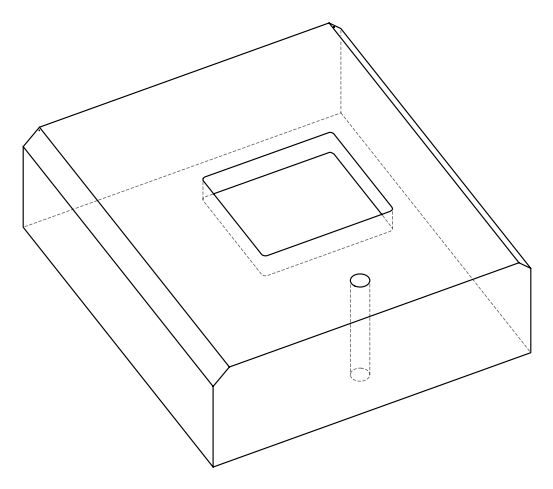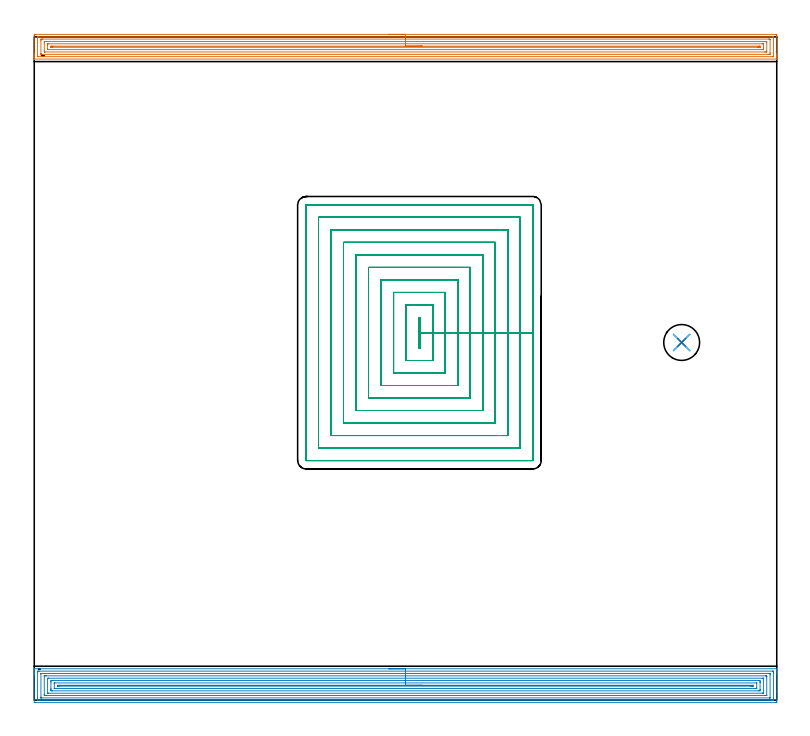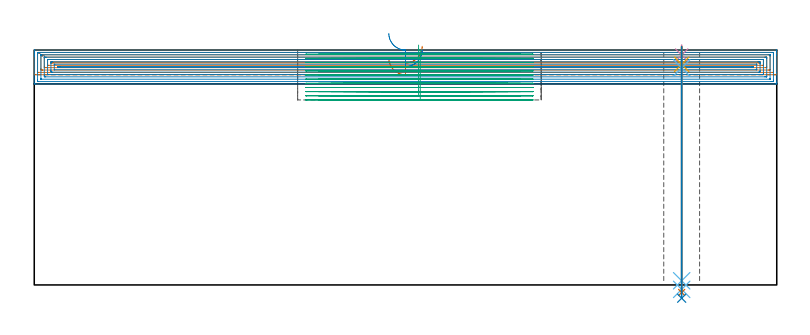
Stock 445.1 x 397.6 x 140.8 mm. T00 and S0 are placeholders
(PLAN: 8 operations, 6 tool changes, 129 min)
(1 AREA_MILL | FG_CHAMFER_SURFACE | UGT0205_001 | 21.57 min | 48743 mm3)
(2 AREA_MILL_1 | FG_CHAMFER_SURFACE_1 | UGT0205_001 | 28.71 min | 91710 mm3)
(3 MILL_RECTANGULAR_POCKET | POCKET_RECTANGULAR_STRAIGHT | NXT0201_013 | Follow Part, ap 2.5, ae 75% | 76.8 min | 712375 mm3)
(4 SPOT_DRILL | STEP1HOLE | NXT0321_9005460120000 | 0.05 min | 127 mm3)
(5 DRILL_BLIND_HOLE_INTO_CENTER | STEP1HOLE | UGT0301_180 | 0.04 min | 168 mm3)
(6 GUN_DRILL_THROUGH_HOLE | STEP1HOLE | UGT0307_001 | 0.62 min | 2556 mm3)
(7 SPADE_DRILL_TO_ENLARGE_THROUGH_HOLE | STEP1HOLE | UGT0306_004 | 0.59 min | 17214 mm3)
(8 DRILL_TO_ENLARGE_THROUGH_HOLE | STEP1HOLE | UGT0301_052 | 0.6 min | 30919 mm3)
(TOOL UGT0205_001 | Chamfer Mill 20 x 3 x 45 deg. | D20 FL50 Z2)
(TOOL NXT0201_013 | ENDMILL 10mm | D10 FL30 Z4)
(TOOL NXT0321_9005460120000 | NC Spot Drill, 142deg, 12mm, Carbide, Uncoated | D12 PA142 FL30 Z2)
(TOOL UGT0301_180 | Twist Drill 5.7 mm | D5.7 PA118 FL55 Z2)
(TOOL UGT0307_001 | Gun Drill 5 mm | D5 PA130 FL24 Z1)
(TOOL UGT0306_004 | Spade Drill 13.5mm | D13.5 PA132 FL10 Z2)
(TOOL UGT0301_052 | Twist Drill 21.5 mm | D21.5 PA118 FL150 Z2)
(OP 1 AREA_MILL)
G17 G21 G94 G90
T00 M6
G54
G17 G0 G90 X212.55 Y399.1 S1061 M3
G43 Z150.8 H0
Z136.
G94 G1 X212.588 Z135.129 F250.
X212.702 Z134.264
X212.891 Z133.412
X213.153 Z132.58
X213.487 Z131.774
X213.89 Z131.
X214.359 Z130.264
X214.89 Z129.572
X215.479 Z128.929
X216.122 Z128.34
X216.814 Z127.809
X217.55 Z127.34
X218.324 Z126.937
X219.13 Z126.603
X219.962 Z126.341
X220.814 Z126.152
X221.678 Z126.038
X222.55 Z126.
X444.486 Y399.099 Z126.001
X444.875 Y399.097 Z126.002
X445.09 Y399.092 Z126.005
X445.095 Y398.714 Z126.383
X445.1 Y398.111 Z126.987
Y387.316 Z137.778
Y386.769 Z138.328
Y386.439 Z138.657
Y385.892 Z139.204
Y385.563 Z139.532
Y384.903 Z140.196
Y384.59 Z140.509
X445.098 Y384.443 Z140.649
X445.09 Y384.302 Z140.788
X444.932 Y384.3 Z140.8
X0.168
X0.01 Y384.302 Z140.788
X0.002 Y384.443 Z140.649
X0. Y384.59 Z140.509
Y384.903 Z140.196
Y385.563 Z139.532
Y386.769 Z138.328
Y387.316 Z137.778
Y398.441 Z126.657
X0.003 Y398.714 Z126.383
X0.01 Y399.092 Z126.005
X0.225 Y399.097 Z126.002
X0.615 Y399.1 Z126.
X222.55
Y397.686 Z127.414
X442.699 Y397.685 Z127.415
X442.855 Y397.684 Z127.416
X443.051 Y397.68 Z127.42
X443.091 Y397.678 Z127.422
X443.095 Y397.65 Z127.45
X443.098 Y397.619 Z127.481
X443.1 Y397.444 Z127.656
X443.099 Y385.915 Z139.185
X443.096 Y385.81 Z139.29
X443.09 Y385.741 Z139.359
X443.083 Y385.72 Z139.38
X443.067 Y385.719 Z139.381
X442.699 Y385.715 Z139.385
X442.545 Y385.714 Z139.386
X2.401 Y385.715 Z139.385
X2.245
X2.049 Y385.72 Z139.38
X2.01 Y385.722 Z139.378
X2.005 Y385.75 Z139.35
X2.002 Y385.781 Z139.319
X2. Y385.956 Z139.144
X2.001 Y397.485 Z127.615
X2.004 Y397.59 Z127.51
X2.01 Y397.659 Z127.441
X2.017 Y397.679 Z127.421
X2.033 Y397.681 Z127.419
X2.401 Y397.685 Z127.415
X2.555 Y397.686 Z127.414
X222.55
Y396.271 Z128.829
X440.02
X440.725 Y396.269 Z128.831
X440.913 Y396.266 Z128.834
X441.09 Y396.26 Z128.84
X441.095 Y396.084 Z129.016
X441.099 Y395.902 Z129.198
X441.1 Y388.01 Z137.09
X441.095 Y387.316 Z137.784
X441.093 Y387.14 Z137.96
X440.913 Y387.135 Z137.965
X440.21 Y387.129 Z137.971
X440.02
X5.08
X4.376 Y387.131 Z137.969
X4.187 Y387.134 Z137.966
X4.01 Y387.139 Z137.961
X4.005 Y387.316 Z137.784
X4.001 Y387.498 Z137.602
X4. Y395.39 Z129.71
X4.005 Y396.084 Z129.016
X4.007 Y396.26 Z128.84
X4.187 Y396.264 Z128.836
X4.89 Y396.27 Z128.83
X5.08 Y396.271 Z128.829
X222.55
Y394.857 Z130.243
X438.591
X438.962 Y394.853 Z130.247
X439.029 Y394.851 Z130.249
X439.09 Y394.846 Z130.254
X439.093 Y394.753 Z130.347
X439.1 Y394.357 Z130.743
X439.099 Y389.07 Z136.03
X439.09 Y388.645 Z136.455
X439.083 Y388.549 Z136.551
X438.949 Y388.547 Z136.553
X438.769 Y388.544 Z136.556
X438.234 Y388.543 Z136.557
X437.878
X6.509
X6.138 Y388.546 Z136.554
X6.071 Y388.549 Z136.551
X6.01 Y388.554 Z136.546
X6.008 Y388.647 Z136.453
X6. Y389.043 Z136.057
X6.001 Y394.33 Z130.77
X6.01 Y394.755 Z130.345
X6.017 Y394.85 Z130.25
X6.151 Y394.853 Z130.247
X6.331 Y394.856 Z130.244
X6.866 Y394.857 Z130.243
X7.223
X222.55
Y393.443 Z131.657
X436.458
X436.89 Y393.436 Z131.664
X437.09 Y393.43 Z131.67
X437.093 Y393.314 Z131.786
X437.099 Y392.814 Z132.286
X437.1 Y390.823 Z134.277
X437.097 Y390.186 Z134.914
X437.09 Y389.976 Z135.124
X436.888 Y389.964 Z135.136
X436.437 Y389.957 Z135.143
X8.642
X8.21 Y389.964 Z135.136
X8.01 Y389.97 Z135.13
X8.007 Y390.086 Z135.014
X8.001 Y390.586 Z134.514
X8. Y392.577 Z132.523
X8.003 Y393.214 Z131.886
X8.01 Y393.424 Z131.676
X8.212 Y393.436 Z131.664
X8.663 Y393.443 Z131.657
X222.55
Y392.029 Z133.071
X434.327 Y392.028 Z133.072
X434.661 Y392.027 Z133.073
X434.996 Y392.024 Z133.076
X435.083 Y392.022 Z133.078
X435.09 Y391.958 Z133.142
X435.095 Y391.843 Z133.257
X435.097 Y391.7 Z133.4
X435.093 Y391.485 Z133.615
X435.09 Y391.384 Z133.716
X434.99 Y391.378 Z133.722
X434.661 Y391.375 Z133.725
X434.103 Y391.372 Z133.728
X433.768 Y391.371 Z133.729
X10.773
X10.439 Y391.373 Z133.727
X10.104 Y391.376 Z133.724
X10.017 Y391.378 Z133.722
X10.01 Y391.442 Z133.658
X10.005 Y391.556 Z133.544
X10.003 Y391.7 Z133.4
X10.007 Y391.915 Z133.185
X10.01 Y392.016 Z133.084
X10.11 Y392.022 Z133.078
X10.439 Y392.025 Z133.075
X10.997 Y392.028 Z133.072
X11.332 Y392.029 Z133.071
X222.55
X223.422 Z133.109
X224.287 Z133.223
X225.138 Z133.412
X225.97 Z133.674
X226.776 Z134.008
X227.55 Z134.411
X228.286 Z134.88
X228.978 Z135.411
X229.621 Z136.
X230.21 Z136.643
X230.742 Z137.335
X231.21 Z138.071
X231.613 Z138.845
X231.947 Z139.651
X232.209 Z140.483
X232.398 Z141.335
X232.512 Z142.2
X232.55 Z143.071
G0 Z150.8
M5
M2
(OP 2 AREA_MILL_1)
G17 G21 G94 G90
T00 M6
G54
G17 G0 G90 X212.55 Y18.8 S1061 M3
G43 Z150.8 H0
G94 G1 X212.588 Z149.928 F250.
X212.702 Z149.063
X212.891 Z148.212
X213.153 Z147.38
X213.487 Z146.574
X213.89 Z145.8
X214.358 Z145.064
X214.89 Z144.372
X215.479 Z143.729
X216.122 Z143.139
X216.814 Z142.608
X217.55 Z142.14
X218.324 Z141.737
X219.13 Z141.403
X219.962 Z141.141
X220.814 Z140.952
X221.678 Z140.838
X222.55 Z140.8
X444.932
X445.092 Y18.797 Z140.788
X445.095 Y18.795 Z140.786
X445.1 Y18.459 Z140.459
Y18.129 Z140.128
Y17.465 Z139.46
Y16.252 Z138.249
Y15.702 Z137.697
Y5.261 Z127.259
Y-0.441 Z121.556
X445.096 Y-1.047 Z120.95
X445.09 Y-1.492 Z120.506
X444.94 Y-1.496 Z120.502
X444.486 Y-1.5 Z120.5
X0.614
X0.176 Y-1.496 Z120.502
X0.01 Y-1.492 Z120.506
X0. Y-1.322 Z120.675
Y15.096 Z137.091
Y15.702 Z137.697
Y16.252 Z138.249
Y16.584 Z138.58
Y17.134 Z139.13
Y17.465 Z139.46
Y18.129 Z140.128
Y18.459 Z140.459
X0.005 Y18.795 Z140.786
X0.008 Y18.797 Z140.788
X0.168 Y18.8 Z140.8
X222.55
Y17.386 Z139.386
X442.699 Y17.385 Z139.385
X442.781
X443.068 Y17.379 Z139.379
X443.09 Y17.285 Z139.285
X443.097 Y17.073 Z139.073
X443.099 Y16.584 Z138.584
X443.1 Y16.188 Z138.188
X443.099 Y0.716 Z122.716
X443.098 Y0.323 Z122.323
X443.09 Y-0.068 Z121.932
X442.699 Y-0.083 Z121.917
X442.617 Y-0.084 Z121.916
X441.806 Y-0.086 Z121.914
X2.401 Y-0.085 Z121.915
X2.319
X2.032 Y-0.079 Z121.921
X2.01 Y0.014 Z122.014
X2.003 Y0.227 Z122.227
X2.001 Y0.716 Z122.716
X2. Y1.111 Z123.111
X2.001 Y16.584 Z138.584
X2.002 Y16.977 Z138.977
X2.01 Y17.368 Z139.368
X2.401 Y17.383 Z139.383
X2.483 Y17.384 Z139.384
X3.294 Y17.386 Z139.386
X222.55
Y15.971 Z137.971
X440.913
X441.004 Y15.97 Z137.97
X441.075 Y15.967 Z137.967
X441.09 Y15.965 Z137.965
X441.093 Y15.939 Z137.939
X441.097 Y15.887 Z137.887
X441.099 Y15.702 Z137.702
X441.1 Y15.518 Z137.518
Y1.598 Z123.598
X441.099 Y1.414 Z123.414
X441.093 Y1.352 Z123.352
X441.09 Y1.335 Z123.335
X441.082 Y1.333 Z123.333
X441.049 Y1.331 Z123.331
X440.913 Y1.329 Z123.329
X4.187
X4.096 Y1.33 Z123.33
X4.025 Y1.333 Z123.333
X4.01 Y1.335 Z123.335
X4.007 Y1.361 Z123.361
X4.003 Y1.413 Z123.413
X4.001 Y1.598 Z123.598
X4. Y1.782 Z123.782
Y15.702 Z137.702
X4.001 Y15.885 Z137.885
X4.007 Y15.948 Z137.948
X4.01 Y15.965 Z137.965
X4.018 Y15.967 Z137.967
X4.051 Y15.969 Z137.969
X4.187 Y15.971 Z137.971
X222.55
Y14.557 Z136.557
X438.234
X438.502 Y14.556 Z136.556
X438.973 Y14.552 Z136.552
X439.076 Y14.55 Z136.55
X439.09 Y14.37 Z136.37
X439.1 Y13.966 Z135.966
Y13.939 Z135.939
X439.099 Y2.933 Z124.933
X439.097 Y2.826 Z124.826
X439.093 Y2.773 Z124.773
X439.091 Y2.752 Z124.752
X439.067 Y2.75 Z124.75
X438.857 Y2.746 Z124.746
X438.234 Y2.743 Z124.743
X437.967
X6.866
X6.598 Y2.744 Z124.744
X6.127 Y2.748 Z124.748
X6.024 Y2.749 Z124.749
X6.01 Y2.93 Z124.93
X6. Y3.334 Z125.334
Y3.361 Z125.361
X6.001 Y14.367 Z136.367
X6.003 Y14.474 Z136.474
X6.007 Y14.527 Z136.527
X6.009 Y14.548 Z136.548
X6.033 Y14.55 Z136.55
X6.243 Y14.554 Z136.554
X6.866 Y14.557 Z136.557
X7.133
X222.55
Y13.143 Z135.143
X436.534
X436.707 Y13.142 Z135.142
X437.052 Y13.136 Z135.136
X437.092 Y13.131 Z135.131
X437.096 Y13.124 Z135.124
X437.099 Y13.101 Z135.101
Y4.481 Z126.481
X437.094 Y4.242 Z126.242
X437.09 Y4.169 Z126.169
X436.793 Y4.16 Z126.16
X436.621 Y4.157 Z126.157
X436.534
X8.566
X8.393 Y4.158 Z126.158
X8.048 Y4.164 Z126.164
X8.008 Y4.169 Z126.169
X8.004 Y4.176 Z126.176
X8.001 Y4.199 Z126.199
Y12.819 Z134.819
X8.006 Y13.058 Z135.058
X8.01 Y13.131 Z135.131
X8.307 Y13.139 Z135.139
X8.479 Y13.142 Z135.142
X8.566 Y13.143 Z135.143
X222.55
Y11.729 Z133.729
X434.222
X434.661 Y11.726 Z133.726
X435.09 Y11.72 Z133.72
X435.097 Y11.295 Z133.295
X435.1 Y10.862 Z132.862
Y10.413 Z132.413
Y6.454 Z128.454
X435.098 Y6.005 Z128.005
X435.093 Y5.579 Z127.579
X434.661 Y5.574 Z127.574
X434.208 Y5.571 Z127.571
X10.878
X10.439 Y5.574 Z127.574
X10.01 Y5.579 Z127.579
X10.003 Y6.005 Z128.005
X10. Y6.438 Z128.438
Y6.887 Z128.887
Y10.846 Z132.846
X10.002 Y11.295 Z133.295
X10.007 Y11.72 Z133.72
X10.439 Y11.726 Z133.726
X10.892 Y11.729 Z133.729
X222.55
Y10.315 Z132.315
X432.875 Y10.314 Z132.314
X432.977 Y10.313 Z132.313
X433.06 Y10.308 Z132.308
X433.091 Y10.305 Z132.305
X433.095 Y10.288 Z132.288
X433.098 Y10.267 Z132.267
X433.1 Y10.191 Z132.191
Y7.325 Z129.325
X433.098 Y7.177 Z129.177
X433.093 Y7.059 Z129.059
X433.088 Y6.991 Z128.991
X433.072 Y6.99 Z128.99
X432.875 Y6.986 Z128.986
X432.775 Y6.985 Z128.985
X12.225 Y6.986 Z128.986
X12.123 Y6.987 Z128.987
X12.04 Y6.992 Z128.992
X12.009 Y6.995 Z128.995
X12.005 Y7.012 Z129.012
X12.002 Y7.033 Z129.033
X12. Y7.109 Z129.109
Y9.975 Z131.975
X12.002 Y10.123 Z132.123
X12.007 Y10.241 Z132.241
X12.012 Y10.308 Z132.308
X12.028 Y10.31 Z132.31
X12.225 Y10.314 Z132.314
X12.325
X222.55 Y10.315 Z132.315
Y8.9 Z130.9
X430.196
X430.838 Y8.897 Z130.897
X431.089 Y8.893 Z130.893
X431.099 Y8.65 Z130.65
X431.1 Y8.639 Z130.639
X431.089 Y8.407 Z130.407
X430.448 Y8.401 Z130.401
X430.196 Y8.4 Z130.4
X429.557 Y8.399 Z130.399
X14.904 Y8.4 Z130.4
X14.262 Y8.403 Z130.403
X14.011 Y8.407 Z130.407
X14.001 Y8.65 Z130.65
X14. Y8.66 Z130.66
X14.011 Y8.893 Z130.893
X14.652 Y8.899 Z130.899
X14.904 Y8.9 Z130.9
X15.543
X222.55
X223.422 Z130.938
X224.286 Z131.052
X225.138 Z131.241
X225.97 Z131.503
X226.776 Z131.837
X227.55 Z132.24
X228.286 Z132.709
X228.978 Z133.24
X229.621 Z133.829
X230.21 Z134.473
X230.742 Z135.165
X231.21 Z135.9
X231.613 Z136.674
X231.947 Z137.48
X232.209 Z138.312
X232.398 Z139.164
X232.512 Z140.029
X232.55 Z140.9
G0 Z150.8
M5
M2
(OP 3 MILL_RECTANGULAR_POCKET)
G17 G21 G94 G90
T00 M6
G54
G17 G0 G90 X230.4 Y221.445 S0 M3
G43 Z150.8 H0
Z143.8
G94 G1 Y211.1 Z141.028 F250.
X231.4 Z140.76
Y220.25 Z138.308
Y229.4 F500.
X230.4
Y211.1
X231.4
Y220.25
X238.9
Y236.9
X222.9
Y203.6
X238.9
Y220.25
X246.4
Y244.4
X215.4
Y196.1
X246.4
Y220.25
X253.9
Y251.9
X207.9
Y188.6
X253.9
Y220.25
X261.4
Y259.4
X200.4
Y181.1
X261.4
Y220.25
X268.9
Y266.9
X192.9
Y173.6
X268.9
Y220.25
X276.4
Y274.4
X185.4
Y166.1
X276.4
Y220.25
X283.9
Y281.9
X177.9
Y158.6
X283.9
Y220.25
X291.4
Y289.4
X170.4
Y151.1
X291.4
Y220.25
X298.9
Y296.8
X298.895 Y296.855
X298.855 Y296.895
X298.8 Y296.9
X163.
X162.945 Y296.895
X162.905 Y296.855
X162.9 Y296.8
Y143.7
X162.905 Y143.645
X162.945 Y143.605
X163. Y143.6
X298.8
X298.855 Y143.605
X298.895 Y143.645
X298.9 Y143.7
Y220.25
Y221.25
G0 X230.4 Y221.445 Z141.308
G1 Y211.1 Z138.536 F250.
X231.4 Z138.268
Y220.25 Z135.817
Y229.4 F500.
X230.4
Y211.1
X231.4
Y220.25
X238.9
Y236.9
X222.9
Y203.6
X238.9
Y220.25
X246.4
Y244.4
X215.4
Y196.1
X246.4
Y220.25
X253.9
Y251.9
X207.9
Y188.6
X253.9
Y220.25
X261.4
Y259.4
X200.4
Y181.1
X261.4
Y220.25
X268.9
Y266.9
X192.9
Y173.6
X268.9
Y220.25
X276.4
Y274.4
X185.4
Y166.1
X276.4
Y220.25
X283.9
Y281.9
X177.9
Y158.6
X283.9
Y220.25
X291.4
Y289.4
X170.4
Y151.1
X291.4
Y220.25
X298.9
Y296.8
X298.895 Y296.855
X298.855 Y296.895
X298.8 Y296.9
X163.
X162.945 Y296.895
X162.905 Y296.855
X162.9 Y296.8
Y143.7
X162.905 Y143.645
X162.945 Y143.605
X163. Y143.6
X298.8
X298.855 Y143.605
X298.895 Y143.645
X298.9 Y143.7
Y220.25
Y221.25
G0 X230.4 Y221.445 Z138.817
G1 Y211.1 Z136.045 F250.
X231.4 Z135.777
Y220.25 Z133.325
Y229.4 F500.
X230.4
Y211.1
X231.4
Y220.25
X238.9
Y236.9
X222.9
Y203.6
X238.9
Y220.25
X246.4
Y244.4
X215.4
Y196.1
X246.4
Y220.25
X253.9
Y251.9
X207.9
Y188.6
X253.9
Y220.25
X261.4
Y259.4
X200.4
Y181.1
X261.4
Y220.25
X268.9
Y266.9
X192.9
Y173.6
X268.9
Y220.25
X276.4
Y274.4
X185.4
Y166.1
X276.4
Y220.25
X283.9
Y281.9
X177.9
Y158.6
X283.9
Y220.25
X291.4
Y289.4
X170.4
Y151.1
X291.4
Y220.25
X298.9
Y296.8
X298.895 Y296.855
X298.855 Y296.895
X298.8 Y296.9
X163.
X162.945 Y296.895
X162.905 Y296.855
X162.9 Y296.8
Y143.7
X162.905 Y143.645
X162.945 Y143.605
X163. Y143.6
X298.8
X298.855 Y143.605
X298.895 Y143.645
X298.9 Y143.7
Y220.25
Y221.25
G0 X230.4 Y221.445 Z136.325
G1 Y211.1 Z133.553 F250.
X231.4 Z133.285
Y220.25 Z130.833
Y229.4 F500.
X230.4
Y211.1
X231.4
Y220.25
X238.9
Y236.9
X222.9
Y203.6
X238.9
Y220.25
X246.4
Y244.4
X215.4
Y196.1
X246.4
Y220.25
X253.9
Y251.9
X207.9
Y188.6
X253.9
Y220.25
X261.4
Y259.4
X200.4
Y181.1
X261.4
Y220.25
X268.9
Y266.9
X192.9
Y173.6
X268.9
Y220.25
X276.4
Y274.4
X185.4
Y166.1
X276.4
Y220.25
X283.9
Y281.9
X177.9
Y158.6
X283.9
Y220.25
X291.4
Y289.4
X170.4
Y151.1
X291.4
Y220.25
X298.9
Y296.8
X298.895 Y296.855
X298.855 Y296.895
X298.8 Y296.9
X163.
X162.945 Y296.895
X162.905 Y296.855
X162.9 Y296.8
Y143.7
X162.905 Y143.645
X162.945 Y143.605
X163. Y143.6
X298.8
X298.855 Y143.605
X298.895 Y143.645
X298.9 Y143.7
Y220.25
Y221.25
G0 X230.4 Y221.445 Z133.833
G1 Y211.1 Z131.061 F250.
X231.4 Z130.793
Y220.25 Z128.342
Y229.4 F500.
X230.4
Y211.1
X231.4
Y220.25
X238.9
Y236.9
X222.9
Y203.6
X238.9
Y220.25
X246.4
Y244.4
X215.4
Y196.1
X246.4
Y220.25
X253.9
Y251.9
X207.9
Y188.6
X253.9
Y220.25
X261.4
Y259.4
X200.4
Y181.1
X261.4
Y220.25
X268.9
Y266.9
X192.9
Y173.6
X268.9
Y220.25
X276.4
Y274.4
X185.4
Y166.1
X276.4
Y220.25
X283.9
Y281.9
X177.9
Y158.6
X283.9
Y220.25
X291.4
Y289.4
X170.4
Y151.1
X291.4
Y220.25
X298.9
Y296.8
X298.895 Y296.855
X298.855 Y296.895
X298.8 Y296.9
X163.
X162.945 Y296.895
X162.905 Y296.855
X162.9 Y296.8
Y143.7
X162.905 Y143.645
X162.945 Y143.605
X163. Y143.6
X298.8
X298.855 Y143.605
X298.895 Y143.645
X298.9 Y143.7
Y220.25
Y221.25
G0 X230.4 Y221.445 Z131.342
G1 Y211.1 Z128.57 F250.
X231.4 Z128.302
Y220.25 Z125.85
Y229.4 F500.
X230.4
Y211.1
X231.4
Y220.25
X238.9
Y236.9
X222.9
Y203.6
X238.9
Y220.25
X246.4
Y244.4
X215.4
Y196.1
X246.4
Y220.25
X253.9
Y251.9
X207.9
Y188.6
X253.9
Y220.25
X261.4
Y259.4
X200.4
Y181.1
X261.4
Y220.25
X268.9
Y266.9
X192.9
Y173.6
X268.9
Y220.25
X276.4
Y274.4
X185.4
Y166.1
X276.4
Y220.25
X283.9
Y281.9
X177.9
Y158.6
X283.9
Y220.25
X291.4
Y289.4
X170.4
Y151.1
X291.4
Y220.25
X298.9
Y296.8
X298.895 Y296.855
X298.855 Y296.895
X298.8 Y296.9
X163.
X162.945 Y296.895
X162.905 Y296.855
X162.9 Y296.8
Y143.7
X162.905 Y143.645
X162.945 Y143.605
X163. Y143.6
X298.8
X298.855 Y143.605
X298.895 Y143.645
X298.9 Y143.7
Y220.25
Y221.25
G0 X230.4 Y221.445 Z128.85
G1 Y211.1 Z126.078 F250.
X231.4 Z125.81
Y220.25 Z123.358
Y229.4 F500.
X230.4
Y211.1
X231.4
Y220.25
X238.9
Y236.9
X222.9
Y203.6
X238.9
Y220.25
X246.4
Y244.4
X215.4
Y196.1
X246.4
Y220.25
X253.9
Y251.9
X207.9
Y188.6
X253.9
Y220.25
X261.4
Y259.4
X200.4
Y181.1
X261.4
Y220.25
X268.9
Y266.9
X192.9
Y173.6
X268.9
Y220.25
X276.4
Y274.4
X185.4
Y166.1
X276.4
Y220.25
X283.9
Y281.9
X177.9
Y158.6
X283.9
Y220.25
X291.4
Y289.4
X170.4
Y151.1
X291.4
Y220.25
X298.9
Y296.8
X298.895 Y296.855
X298.855 Y296.895
X298.8 Y296.9
X163.
X162.945 Y296.895
X162.905 Y296.855
X162.9 Y296.8
Y143.7
X162.905 Y143.645
X162.945 Y143.605
X163. Y143.6
X298.8
X298.855 Y143.605
X298.895 Y143.645
X298.9 Y143.7
Y220.25
Y221.25
G0 X230.4 Y221.445 Z126.358
G1 Y211.1 Z123.586 F250.
X231.4 Z123.318
Y220.25 Z120.867
Y229.4 F500.
X230.4
Y211.1
X231.4
Y220.25
X238.9
Y236.9
X222.9
Y203.6
X238.9
Y220.25
X246.4
Y244.4
X215.4
Y196.1
X246.4
Y220.25
X253.9
Y251.9
X207.9
Y188.6
X253.9
Y220.25
X261.4
Y259.4
X200.4
Y181.1
X261.4
Y220.25
X268.9
Y266.9
X192.9
Y173.6
X268.9
Y220.25
X276.4
Y274.4
X185.4
Y166.1
X276.4
Y220.25
X283.9
Y281.9
X177.9
Y158.6
X283.9
Y220.25
X291.4
Y289.4
X170.4
Y151.1
X291.4
Y220.25
X298.9
Y296.8
X298.895 Y296.855
X298.855 Y296.895
X298.8 Y296.9
X163.
X162.945 Y296.895
X162.905 Y296.855
X162.9 Y296.8
Y143.7
X162.905 Y143.645
X162.945 Y143.605
X163. Y143.6
X298.8
X298.855 Y143.605
X298.895 Y143.645
X298.9 Y143.7
Y220.25
Y221.25
G0 X230.4 Y221.445 Z123.867
G1 Y211.1 Z121.095 F250.
X231.4 Z120.827
Y220.25 Z118.375
Y229.4 F500.
X230.4
Y211.1
X231.4
Y220.25
X238.9
Y236.9
X222.9
Y203.6
X238.9
Y220.25
X246.4
Y244.4
X215.4
Y196.1
X246.4
Y220.25
X253.9
Y251.9
X207.9
Y188.6
X253.9
Y220.25
X261.4
Y259.4
X200.4
Y181.1
X261.4
Y220.25
X268.9
Y266.9
X192.9
Y173.6
X268.9
Y220.25
X276.4
Y274.4
X185.4
Y166.1
X276.4
Y220.25
X283.9
Y281.9
X177.9
Y158.6
X283.9
Y220.25
X291.4
Y289.4
X170.4
Y151.1
X291.4
Y220.25
X298.9
Y296.8
X298.895 Y296.855
X298.855 Y296.895
X298.8 Y296.9
X163.
X162.945 Y296.895
X162.905 Y296.855
X162.9 Y296.8
Y143.7
X162.905 Y143.645
X162.945 Y143.605
X163. Y143.6
X298.8
X298.855 Y143.605
X298.895 Y143.645
X298.9 Y143.7
Y220.25
Y221.25
G0 X230.4 Y221.445 Z121.375
G1 Y211.1 Z118.603 F250.
X231.4 Z118.335
Y220.25 Z115.883
Y229.4 F500.
X230.4
Y211.1
X231.4
Y220.25
X238.9
Y236.9
X222.9
Y203.6
X238.9
Y220.25
X246.4
Y244.4
X215.4
Y196.1
X246.4
Y220.25
X253.9
Y251.9
X207.9
Y188.6
X253.9
Y220.25
X261.4
Y259.4
X200.4
Y181.1
X261.4
Y220.25
X268.9
Y266.9
X192.9
Y173.6
X268.9
Y220.25
X276.4
Y274.4
X185.4
Y166.1
X276.4
Y220.25
X283.9
Y281.9
X177.9
Y158.6
X283.9
Y220.25
X291.4
Y289.4
X170.4
Y151.1
X291.4
Y220.25
X298.9
Y296.8
X298.895 Y296.855
X298.855 Y296.895
X298.8 Y296.9
X163.
X162.945 Y296.895
X162.905 Y296.855
X162.9 Y296.8
Y143.7
X162.905 Y143.645
X162.945 Y143.605
X163. Y143.6
X298.8
X298.855 Y143.605
X298.895 Y143.645
X298.9 Y143.7
Y220.25
Y221.25
G0 X230.4 Y221.445 Z118.883
G1 Y211.1 Z116.111 F250.
X231.4 Z115.843
Y220.25 Z113.392
Y229.4 F500.
X230.4
Y211.1
X231.4
Y220.25
X238.9
Y236.9
X222.9
Y203.6
X238.9
Y220.25
X246.4
Y244.4
X215.4
Y196.1
X246.4
Y220.25
X253.9
Y251.9
X207.9
Y188.6
X253.9
Y220.25
X261.4
Y259.4
X200.4
Y181.1
X261.4
Y220.25
X268.9
Y266.9
X192.9
Y173.6
X268.9
Y220.25
X276.4
Y274.4
X185.4
Y166.1
X276.4
Y220.25
X283.9
Y281.9
X177.9
Y158.6
X283.9
Y220.25
X291.4
Y289.4
X170.4
Y151.1
X291.4
Y220.25
X298.9
Y296.8
X298.895 Y296.855
X298.855 Y296.895
X298.8 Y296.9
X163.
X162.945 Y296.895
X162.905 Y296.855
X162.9 Y296.8
Y143.7
X162.905 Y143.645
X162.945 Y143.605
X163. Y143.6
X298.8
X298.855 Y143.605
X298.895 Y143.645
X298.9 Y143.7
Y220.25
Y221.25
G0 X230.4 Y221.445 Z116.392
G1 Y211.1 Z113.62 F250.
X231.4 Z113.352
Y220.25 Z110.9
Y229.4 F500.
X230.4
Y211.1
X231.4
Y220.25
X238.9
Y236.9
X222.9
Y203.6
X238.9
Y220.25
X246.4
Y244.4
X215.4
Y196.1
X246.4
Y220.25
X253.9
Y251.9
X207.9
Y188.6
X253.9
Y220.25
X261.4
Y259.4
X200.4
Y181.1
X261.4
Y220.25
X268.9
Y266.9
X192.9
Y173.6
X268.9
Y220.25
X276.4
Y274.4
X185.4
Y166.1
X276.4
Y220.25
X283.9
Y281.9
X177.9
Y158.6
X283.9
Y220.25
X291.4
Y289.4
X170.4
Y151.1
X291.4
Y220.25
X298.9
Y296.8
X298.895 Y296.855
X298.855 Y296.895
X298.8 Y296.9
X163.
X162.945 Y296.895
X162.905 Y296.855
X162.9 Y296.8
Y143.7
X162.905 Y143.645
X162.945 Y143.605
X163. Y143.6
X298.8
X298.855 Y143.605
X298.895 Y143.645
X298.9 Y143.7
Y220.25
Y221.25
G0 Z150.8
M5
M2
(OP 4 SPOT_DRILL)
G17 G21 G94 G90
T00 M6
G54
G17 G0 G90 X388.1 Y214.4 S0 M3
G43 Z150.8 H0
G94 G81 G98 Z137.8 F250. R143.8
G80
M5
M2
(OP 5 DRILL_BLIND_HOLE_INTO_CENTER)
G17 G21 G94 G90
T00 M6
G54
G17 G0 G90 X388.1 Y214.4 S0 M3
G43 Z150.8 H0
G94 G81 G98 Z132.25 F250. R142.8
G80
M5
M2
(OP 6 GUN_DRILL_THROUGH_HOLE)
G17 G21 G94 G90
T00 M6
G54
G17 G0 G90 X388.1 Y214.4 M8
G43 Z150.8 H0
Z138.912
S716 M3
G94 G1 Z130.086 F125. M26
G4 X.084
Z2.5 F250.
G4 X.084
Z-2.666 F125.
G4 X.084
M5
M9
G0 Z138.912
Z150.8
M2
(OP 7 SPADE_DRILL_TO_ENLARGE_THROUGH_HOLE)
G17 G21 G94 G90
T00 M6
G54
G17 G0 G90 X388.1 Y214.4 S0 M3
G43 Z150.8 H0
G94 G73 G98 Z-4.505 F250. Q13.21 R142.8
G80
M5
M2
(OP 8 DRILL_TO_ENLARGE_THROUGH_HOLE)
G17 G21 G94 G90
T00 M6
G54
G17 G0 G90 X388.1 Y214.4 S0 M3
G43 Z150.8 H0
G94 G73 G98 Z-7.959 F250. Q21.251 R142.8
G80
M5
M2
